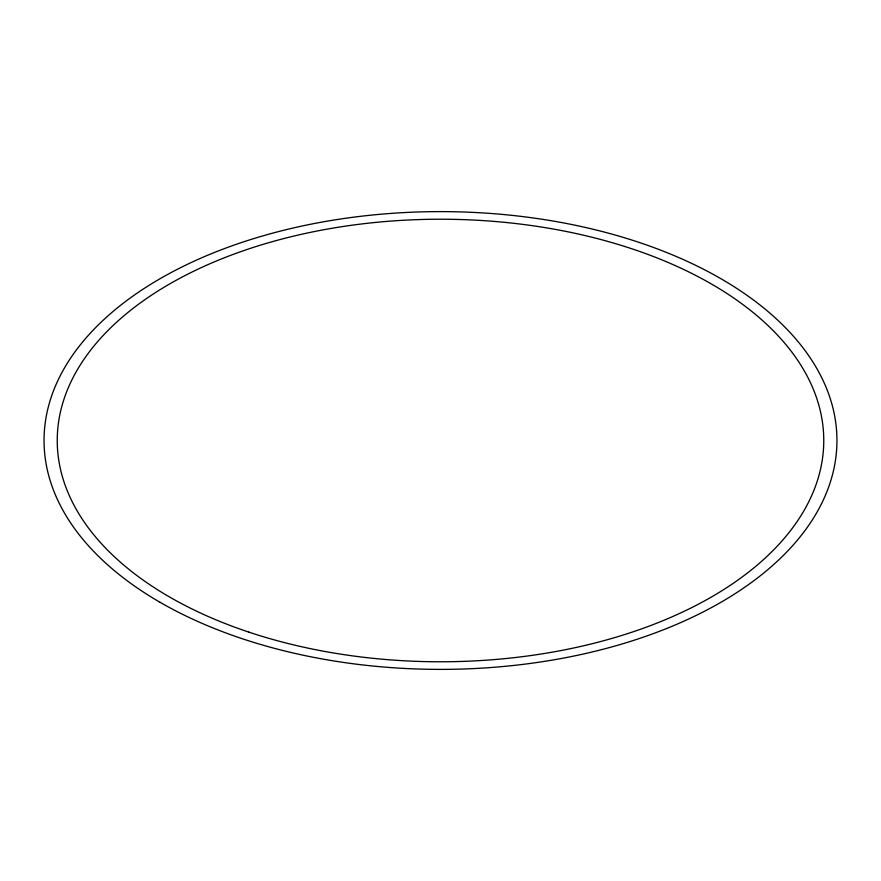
<?xml version="1.0" encoding="UTF-8"?>
<svg xmlns="http://www.w3.org/2000/svg" width="881" height="881" viewBox="0 0 881 881"><rect width="100%" height="100%" fill="white"/><g stroke="black" fill="none" stroke-linecap="round" stroke-linejoin="round"><path stroke-width="1.32" d="M160.166 602.351A396.45 228.884 0 0 0 823.438 499.736A396.45 228.884 0 0 0 337.897 219.413A396.45 228.884 0 0 0 160.166 602.351M248.871 632.129A383.257 221.274 0 0 0 823.757 440.5A383.257 221.274 0 0 0 248.871 248.871A383.257 221.274 0 0 0 248.871 632.129"/></g></svg>
